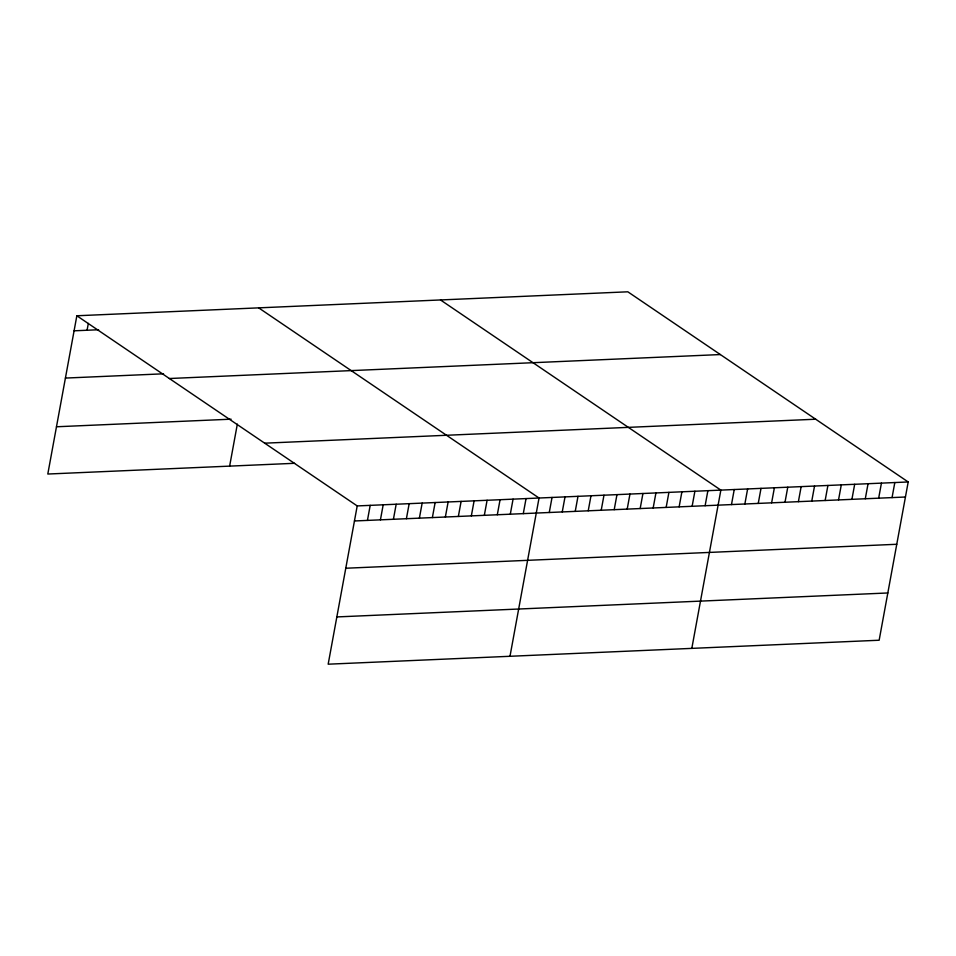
<?xml version="1.0" encoding="UTF-8"?>
<svg xmlns="http://www.w3.org/2000/svg" width="956" height="956" viewBox="0 0 956 956"><rect width="100%" height="100%" fill="white"/><g stroke="black" fill="none" stroke-linecap="round" stroke-linejoin="round"><path stroke-width="1.43" d="M76.85 315.767L357.209 505.927L328.171 664.193L879.15 640.233L908.2 481.967L627.829 291.807L76.85 315.767L47.8 474.033L294.567 463.302M87.068 330.25L88.334 323.403M229.631 466.122L237.339 424.117M367.439 520.411L370.199 505.365M380.428 519.837L383.189 504.792M393.418 519.275L396.178 504.23M406.408 518.714L409.168 503.669M419.385 518.152L422.158 503.107M432.375 517.578L435.135 502.533M445.365 517.017L448.125 501.972M458.354 516.455L461.115 501.41M471.344 515.893L474.104 500.848M484.334 515.32L487.094 500.275M497.311 514.758L500.072 499.713M510.301 514.197L513.061 499.151M523.29 513.635L526.051 498.59M509.99 656.282L539.041 498.016L258.67 307.856M549.27 512.5L552.03 497.455M562.248 511.938L565.02 496.893M575.237 511.376L577.998 496.331M588.227 510.803L590.987 495.758M601.216 510.241L603.977 495.196M614.206 509.679L616.967 494.634M627.196 509.118L629.956 494.073M640.173 508.544L642.934 493.499M653.163 507.983L655.924 492.938M666.153 507.421L668.913 492.376M679.142 506.847L681.903 491.802M692.132 506.286L694.893 491.241M705.122 505.724L707.882 490.679M691.821 648.383L720.86 490.117L440.501 299.957M731.483 504.577L734.244 489.532M744.867 503.991L747.628 488.946M758.251 503.418L761.012 488.373M771.623 502.832L774.384 487.787M785.007 502.247L787.768 487.202M798.391 501.673L801.152 486.628M811.775 501.087L814.536 486.042M825.148 500.502L827.908 485.457M838.532 499.916L841.292 484.871M851.916 499.343L854.676 484.298M865.3 498.757L868.06 483.712M878.672 498.172L881.432 483.127M892.056 497.598L894.816 482.553M74.09 330.812L98.623 329.748M65.414 378.074L163.536 373.808M169.367 378.516L720.358 354.557M56.476 426.77L231.089 419.182M264.692 443.178L815.683 419.218M357.209 505.927L908.2 481.967M354.449 520.972L905.44 497.012M345.773 568.234L896.764 544.275M336.847 616.931L887.825 592.971"/></g></svg>
